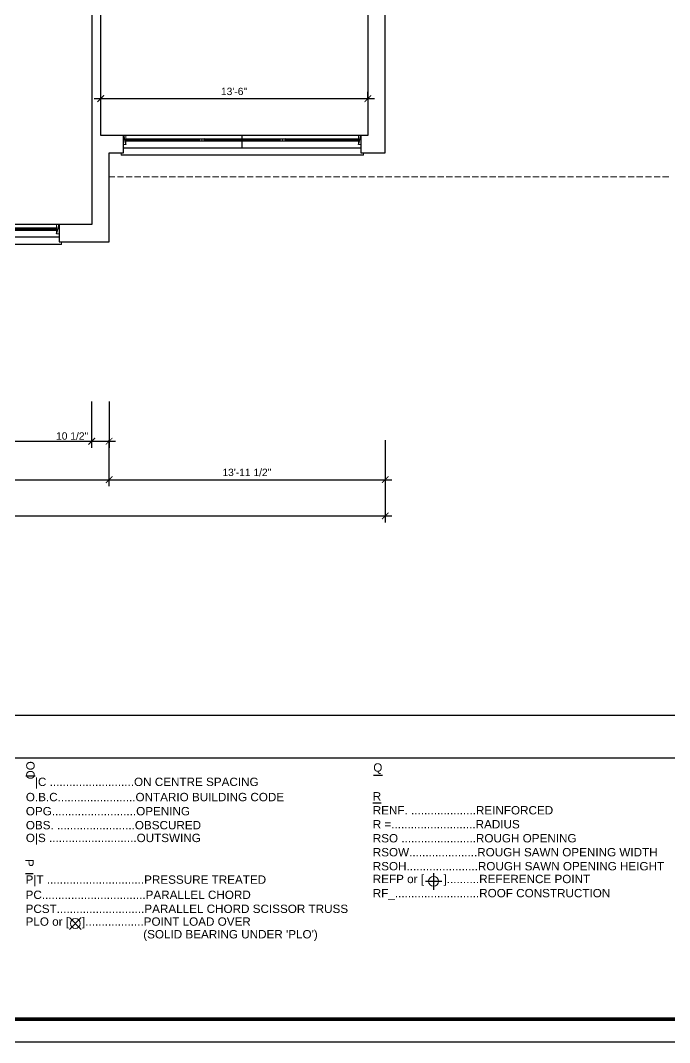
# Model space of a CAD drawing. Header units: millimetres. Extents: x 58 to 2247, y 57 to 1671.
# Drawn here: x 1096 to 1489, y 57 to 677 of the extents above; entities that cross this region are included whole.
import ezdxf

# ---------------------------------------------------------------- set-up
doc = ezdxf.new("R2010")
doc.units = ezdxf.units.MM
doc.header["$LTSCALE"] = 0.5
for name, color, linetype in [('main floor exterior line', 2, 'CONTINUOUS'), ('main floor interior line', 6, 'CONTINUOUS'), ('PDF_Geometry', 7, 'Continuous'), ('PDF_Solid Fills', 7, 'Continuous'), ('PDF_Text', 7, 'Continuous')]:
    doc.layers.add(name, color=color, linetype=linetype)
doc.styles.add('PDF ArialMT', font='arial.ttf')

msp = doc.modelspace()

# ---------------------------------------------------------------- linework, layer by layer
at = {"layer": 'main floor exterior line'}
for points in [[(71.67, 1656.52), (2233.09, 1656.52), (2233.09, 71.09), (71.67, 71.09), (1913.82, 71.09), (1913.82, 272.09), (2233.09, 272.09), (2233.09, 71.09)], [(1139.02, 417.65), (1139.02, 445.65)], [(1149.5, 445.65), (1149.5, 417.65)], [(940.78, 421.65), (1143.02, 421.65)], [(1135.02, 421.65), (1153.5, 421.65)], [(1149.5, 394.29), (1149.5, 422.29)], [(1317.02, 422.29), (1317.02, 394.29)], [(930.3, 398.29), (1153.5, 398.29)], [(1145.5, 398.29), (1321.02, 398.29)], [(1317.02, 400.29), (1317.02, 372.29)], [(541.02, 376.29), (1321.02, 376.29)], [(71.67, 71.09), (71.67, 255.41), (1913.82, 255.41)], [(71.67, 229.65), (1913.82, 229.65)]]:
    msp.add_lwpolyline(points, dxfattribs=at)
at = {"layer": 'main floor interior line'}
for points in [[(57.67, 1670.52), (2247.09, 1670.52), (2247.09, 57.09), (57.67, 57.09)], [(1317.02, 596.53), (1317.02, 917.01), (1149.5, 917.01), (1149.5, 1212.53), (1106.3, 1212.53)], [(1306.54, 793.01), (1306.54, 607.01), (1144.54, 607.01), (1144.54, 793.01)], [(1009.18, 713.73), (1139.02, 713.73), (1139.02, 553.01), (944.78, 553.01)], [(1144.54, 629.41), (1144.54, 633.41)], [(1306.54, 629.41), (1306.54, 633.41)], [(1140.54, 629.41), (1310.54, 629.41)], [(1149.5, 596.53), (1158.3, 596.53), (1158.3, 607.01), (1159.74, 601.49)], [(1159.74, 605.01), (1207.26, 605.01), (1159.74, 603.49)], [(1159.74, 604.29), (1204.3, 604.29)], [(1204.3, 605.01), (1256.3, 605.01), (1204.3, 603.49)], [(1256.3, 604.29), (1300.78, 603.49), (1253.26, 603.49), (1207.26, 604.29)], [(1230.3, 599.49), (1230.3, 607.01)], [(1253.26, 605.01), (1300.78, 605.01)], [(1300.78, 601.49), (1302.3, 607.01), (1302.3, 596.53), (1317.02, 596.53)], [(1149.5, 542.53), (1149.5, 596.53)], [(1158.3, 599.49), (1302.3, 599.49)], [(1303.74, 595.01), (1156.78, 595.01)], [(1117.66, 547.49), (1119.18, 553.01), (1119.18, 542.53), (1149.5, 542.53)], [(975.18, 545.49), (1119.18, 545.49)], [(1070.14, 551.01), (1117.66, 551.01), (1070.14, 549.49), (1024.14, 550.29)], [(1073.18, 550.29), (1117.66, 550.29)], [(1120.62, 541.01), (973.66, 541.01)], [(1099.1, 218.69), (1104.62, 218.69)], [(1309.82, 219.09), (1315.26, 219.09)], [(1309.5, 202.29), (1314.62, 202.29)], [(1098.94, 159.41), (1103.58, 159.41)], [(1346.38, 159.73), (1346.38, 149.65)], [(1351.42, 154.69), (1341.34, 154.69)], [(1132.7, 132.69), (1125.58, 125.49)], [(1125.58, 132.69), (1132.7, 125.49)]]:
    msp.add_lwpolyline(points, dxfattribs=at)
at = {"layer": 'PDF_Geometry', "lineweight": 0}
for points, const_width in [([(57.67, 1670.52), (2247.09, 1670.52), (2247.09, 57.09), (57.67, 57.09)], 0.32), ([(71.67, 1656.52), (2233.09, 1656.52), (2233.09, 71.09), (71.67, 71.09)], 2.24)]:
    msp.add_lwpolyline(points, close=True, dxfattribs=dict(at, const_width=const_width))
at = {"layer": 'PDF_Geometry', "lineweight": 20}
for points in [[(1302.3, 607.01), (1302.3, 596.53), (1317.02, 596.53), (1317.02, 917.01), (1149.5, 917.01), (1149.5, 1212.53), (1106.3, 1212.53), (1106.3, 1201.97), (1139.02, 1201.97), (1139.02, 1003.49), (1010.54, 1003.49), (1010.54, 1051.01), (945.02, 1051.01), (945.02, 1162.05), (939.5, 1162.05), (939.5, 1040.53)], [(1275.42, 793.01), (1306.54, 793.01), (1306.54, 607.01), (1144.54, 607.01), (1144.54, 793.01), (1155.42, 793.01), (1155.42, 798.53), (1109.02, 798.53), (1109.02, 803.25)], [(1009.18, 713.73), (1139.02, 713.73), (1139.02, 553.01), (944.78, 553.01), (944.78, 576.53)], [(1119.18, 553.01), (1119.18, 542.53), (1149.5, 542.53), (1149.5, 596.53), (1158.3, 596.53), (1158.3, 607.01)], [(71.67, 229.65), (1913.82, 229.65)]]:
    msp.add_lwpolyline(points, dxfattribs=at)
at = {"layer": 'PDF_Geometry', "lineweight": 5}
for points in [[(1144.54, 629.41), (1144.54, 633.41)], [(1306.54, 629.41), (1306.54, 633.41)], [(1140.54, 629.41), (1310.54, 629.41)], [(1159.74, 604.29), (1204.3, 604.29)], [(1207.26, 604.29), (1253.26, 604.29)], [(1254.78, 603.49), (1254.78, 605.01)], [(1256.3, 604.29), (1300.78, 604.29)], [(1303.74, 596.53), (1303.74, 595.01), (1156.78, 595.01), (1156.78, 596.53)], [(1158.3, 599.49), (1302.3, 599.49)], [(975.18, 545.49), (1119.18, 545.49)], [(1073.18, 550.29), (1117.66, 550.29)], [(1120.62, 542.53), (1120.62, 541.01), (973.66, 541.01), (973.66, 542.53)], [(1149.5, 445.65), (1149.5, 417.65)], [(940.78, 421.65), (1143.02, 421.65)], [(1135.02, 421.65), (1153.5, 421.65)], [(1317.02, 422.29), (1317.02, 394.29)], [(930.3, 398.29), (1153.5, 398.29)], [(1145.5, 398.29), (1321.02, 398.29)], [(1317.02, 400.29), (1317.02, 372.29)], [(541.02, 376.29), (1321.02, 376.29)]]:
    msp.add_lwpolyline(points, dxfattribs=at)
at = {"layer": 'PDF_Geometry', "lineweight": 9}
for points in [[(1159.74, 607.01), (1159.74, 601.49), (1158.3, 601.49)], [(1205.74, 603.49), (1205.74, 605.01)], [(1300.78, 607.01), (1300.78, 601.49), (1302.3, 601.49)], [(1117.66, 553.01), (1117.66, 547.49), (1119.18, 547.49)], [(1099.1, 218.69), (1104.62, 218.69)], [(1309.82, 219.09), (1315.26, 219.09)], [(1309.5, 202.29), (1314.62, 202.29)], [(1098.94, 159.41), (1103.58, 159.41)], [(1346.38, 159.73), (1346.38, 149.65)], [(1351.42, 154.69), (1341.34, 154.69)], [(1132.7, 132.69), (1125.58, 125.49)], [(1125.58, 132.69), (1132.7, 125.49)]]:
    msp.add_lwpolyline(points, dxfattribs=at)
for points in [[(1159.74, 605.01), (1207.26, 605.01), (1207.26, 603.49), (1159.74, 603.49)], [(1204.3, 605.01), (1256.3, 605.01), (1256.3, 603.49), (1204.3, 603.49)], [(1253.26, 605.01), (1300.78, 605.01), (1300.78, 603.49), (1253.26, 603.49)], [(1070.14, 551.01), (1117.66, 551.01), (1117.66, 549.49), (1070.14, 549.49)]]:
    msp.add_lwpolyline(points, close=True, dxfattribs=at)
at = {"layer": 'PDF_Geometry', "color": 7, "lineweight": 25, "true_color": 0xffffff}
msp.add_lwpolyline([(1230.3, 599.49), (1230.3, 607.01)], dxfattribs=at)
at = {"layer": 'PDF_Geometry', "color": 9, "lineweight": 5, "true_color": 0xc2c2c2}
for points in [[(1153.02, 581.89), (1149.5, 581.89)], [(1158.3, 581.89), (1154.54, 581.89)], [(1163.5, 581.89), (1159.82, 581.89)], [(1168.78, 581.89), (1165.02, 581.89)], [(1174.06, 581.89), (1170.3, 581.89)], [(1179.26, 581.89), (1175.5, 581.89)], [(1184.54, 581.89), (1180.78, 581.89)], [(1189.74, 581.89), (1186.06, 581.89)], [(1195.02, 581.89), (1191.26, 581.89)], [(1200.3, 581.89), (1196.54, 581.89)], [(1205.5, 581.89), (1201.74, 581.89)], [(1210.78, 581.89), (1207.02, 581.89)], [(1216.06, 581.89), (1212.3, 581.89)], [(1221.26, 581.89), (1217.5, 581.89)], [(1226.54, 581.89), (1222.78, 581.89)], [(1231.74, 581.89), (1228.06, 581.89)], [(1237.02, 581.89), (1233.26, 581.89)], [(1242.3, 581.89), (1238.54, 581.89)], [(1247.5, 581.89), (1243.74, 581.89)], [(1252.78, 581.89), (1249.02, 581.89)], [(1258.06, 581.89), (1254.3, 581.89)], [(1263.26, 581.89), (1259.5, 581.89)], [(1268.54, 581.89), (1264.78, 581.89)], [(1273.74, 581.89), (1270.06, 581.89)], [(1279.02, 581.89), (1275.26, 581.89)], [(1284.3, 581.89), (1280.54, 581.89)], [(1289.5, 581.89), (1285.74, 581.89)], [(1294.78, 581.89), (1291.02, 581.89)], [(1300.06, 581.89), (1296.3, 581.89)], [(1305.26, 581.89), (1301.5, 581.89)], [(1310.54, 581.89), (1306.78, 581.89)], [(1315.74, 581.89), (1312.06, 581.89)], [(1321.02, 581.89), (1317.26, 581.89)], [(1326.3, 581.89), (1322.54, 581.89)], [(1331.5, 581.89), (1327.74, 581.89)], [(1336.78, 581.89), (1333.02, 581.89)], [(1342.06, 581.89), (1338.3, 581.89)], [(1347.26, 581.89), (1343.5, 581.89)], [(1352.54, 581.89), (1348.78, 581.89)], [(1357.74, 581.89), (1354.06, 581.89)], [(1363.02, 581.89), (1359.26, 581.89)], [(1368.3, 581.89), (1364.54, 581.89)], [(1373.5, 581.89), (1369.74, 581.89)], [(1378.78, 581.89), (1375.02, 581.89)], [(1384.06, 581.89), (1380.3, 581.89)], [(1389.26, 581.89), (1385.5, 581.89)], [(1394.54, 581.89), (1390.78, 581.89)], [(1399.74, 581.89), (1396.06, 581.89)], [(1405.02, 581.89), (1401.26, 581.89)], [(1410.3, 581.89), (1406.54, 581.89)], [(1415.5, 581.89), (1411.74, 581.89)], [(1420.78, 581.89), (1417.02, 581.89)], [(1426.06, 581.89), (1422.3, 581.89)], [(1431.26, 581.89), (1427.5, 581.89)], [(1436.54, 581.89), (1432.78, 581.89)], [(1441.74, 581.89), (1438.06, 581.89)], [(1447.02, 581.89), (1443.26, 581.89)], [(1452.3, 581.89), (1448.54, 581.89)], [(1457.5, 581.89), (1453.74, 581.89)], [(1462.78, 581.89), (1459.02, 581.89)], [(1468.06, 581.89), (1464.3, 581.89)], [(1473.26, 581.89), (1469.5, 581.89)], [(1478.54, 581.89), (1474.78, 581.89)], [(1483.74, 581.89), (1480.06, 581.89)], [(1489.02, 581.89), (1485.26, 581.89)]]:
    msp.add_lwpolyline(points, dxfattribs=at)
at = {"layer": 'PDF_Geometry', "lineweight": 5}
for points in [[(1139.02, 417.65), (1139.02, 445.65)], [(1149.5, 394.29), (1149.5, 422.29)]]:
    msp.add_lwpolyline(points, close=True, dxfattribs=at)
at = {"layer": 'PDF_Geometry', "lineweight": 20}
msp.add_lwpolyline([(1913.82, 71.09), (71.67, 71.09), (71.67, 255.41), (1913.82, 255.41)], close=True, dxfattribs=at)
at = {"layer": 'PDF_Geometry', "lineweight": 9}
for centre in [(1346.3, 154.74), (1129.09, 129.14)]:
    msp.add_circle(centre, 3, dxfattribs=at)
at = {"layer": 'PDF_Solid Fills', "transparency": 33554559}
for points in [[(1146.3, 631.65), (1142.7, 627.17), (1142.3, 627.65)], [(1146.7, 631.17), (1146.3, 631.65), (1142.7, 627.17)], [(1304.3, 627.65), (1304.7, 627.17), (1308.3, 631.65)], [(1304.7, 627.17), (1308.3, 631.65), (1308.7, 631.17)], [(1136.78, 419.81), (1137.26, 419.41), (1140.78, 423.81)], [(1140.78, 423.81), (1137.26, 419.41), (1136.78, 419.81)], [(1137.26, 419.41), (1140.78, 423.81), (1141.26, 423.41)], [(1141.26, 423.41), (1140.78, 423.81), (1137.26, 419.41)], [(1147.34, 419.81), (1147.74, 419.41), (1151.34, 423.81)], [(1147.74, 419.41), (1151.34, 423.81), (1151.74, 423.41)], [(1147.34, 396.53), (1147.74, 396.13), (1151.34, 400.53)], [(1151.34, 400.53), (1147.74, 396.13), (1147.34, 396.53)], [(1147.74, 396.13), (1151.34, 400.53), (1151.74, 400.13)], [(1151.74, 400.13), (1151.34, 400.53), (1147.74, 396.13)], [(1314.78, 396.53), (1315.26, 396.13), (1318.78, 400.53)], [(1315.26, 396.13), (1318.78, 400.53), (1319.26, 400.13)], [(1314.78, 374.53), (1315.26, 374.13), (1318.78, 378.53)], [(1315.26, 374.13), (1318.78, 378.53), (1319.26, 378.13)]]:
    msp.add_solid(points, dxfattribs=at)

# ---------------------------------------------------------------- texts
at = {"layer": 'PDF_Text', "attachment_point": 4, "style": 'PDF ArialMT'}
for s, insert, char_height in [('13\'-6"', (1217.38, 633.73), 4.452), ('10 1/2"', (1117.37, 424.76), 4.452), ('13\'-11 1/2"', (1218.26, 402.68), 4.4518), ('Q', (1309.78, 223.06), 5.07), ('|C ..........................ON CENTRE SPACING', (1104.57, 214.26), 5.071), ('O.B.C........................ONTARIO BUILDING CODE', (1099.05, 205.78), 5.071), ('R', (1309.46, 206.26), 5.07), ('OPG..........................OPENING', (1099.05, 197.22), 5.071), ('RENF. ....................REINFORCED', (1309.46, 197.78), 5.071), ('OBS. ........................OBSCURED', (1099.05, 188.74), 5.071), ('R =..........................RADIUS', (1309.46, 189.3), 5.071), ('O|S ...........................OUTSWING', (1099.05, 180.26), 5.071), ('RSO .......................ROUGH OPENING', (1309.46, 180.82), 5.071), ('RSOW.....................ROUGH SAWN OPENING WIDTH', (1309.46, 172.34), 5.071), ('RSOH......................ROUGH SAWN OPENING HEIGHT', (1309.46, 163.86), 5.071), ('P|T ..............................PRESSURE TREATED', (1098.89, 154.98), 5.071), ('REFP or [      ]..........REFERENCE POINT', (1309.46, 155.38), 5.071), ('PC................................PARALLEL CHORD', (1098.89, 146.5), 5.071), ('RF_..........................ROOF CONSTRUCTION', (1309.46, 146.82), 5.071), ('PCST...........................PARALLEL CHORD SCISSOR TRUSS', (1098.89, 138.02), 5.071), ('PLO or [    ]..................POINT LOAD OVER', (1098.89, 129.54), 5.071), ("(SOLID BEARING UNDER 'PLO')", (1170.25, 121.86), 5.071)]:
    msp.add_mtext(s, dxfattribs=dict(at, insert=insert, char_height=char_height))
at = {"layer": 'PDF_Text', "attachment_point": 4, "rotation": 270, "style": 'PDF ArialMT'}
for s, insert, char_height in [('OO', (1101.79, 227.55), 5.071), ('P', (1101.24, 168.26), 5.07)]:
    msp.add_mtext(s, dxfattribs=dict(at, insert=insert, char_height=char_height))

doc.saveas('drawing.dxf')
